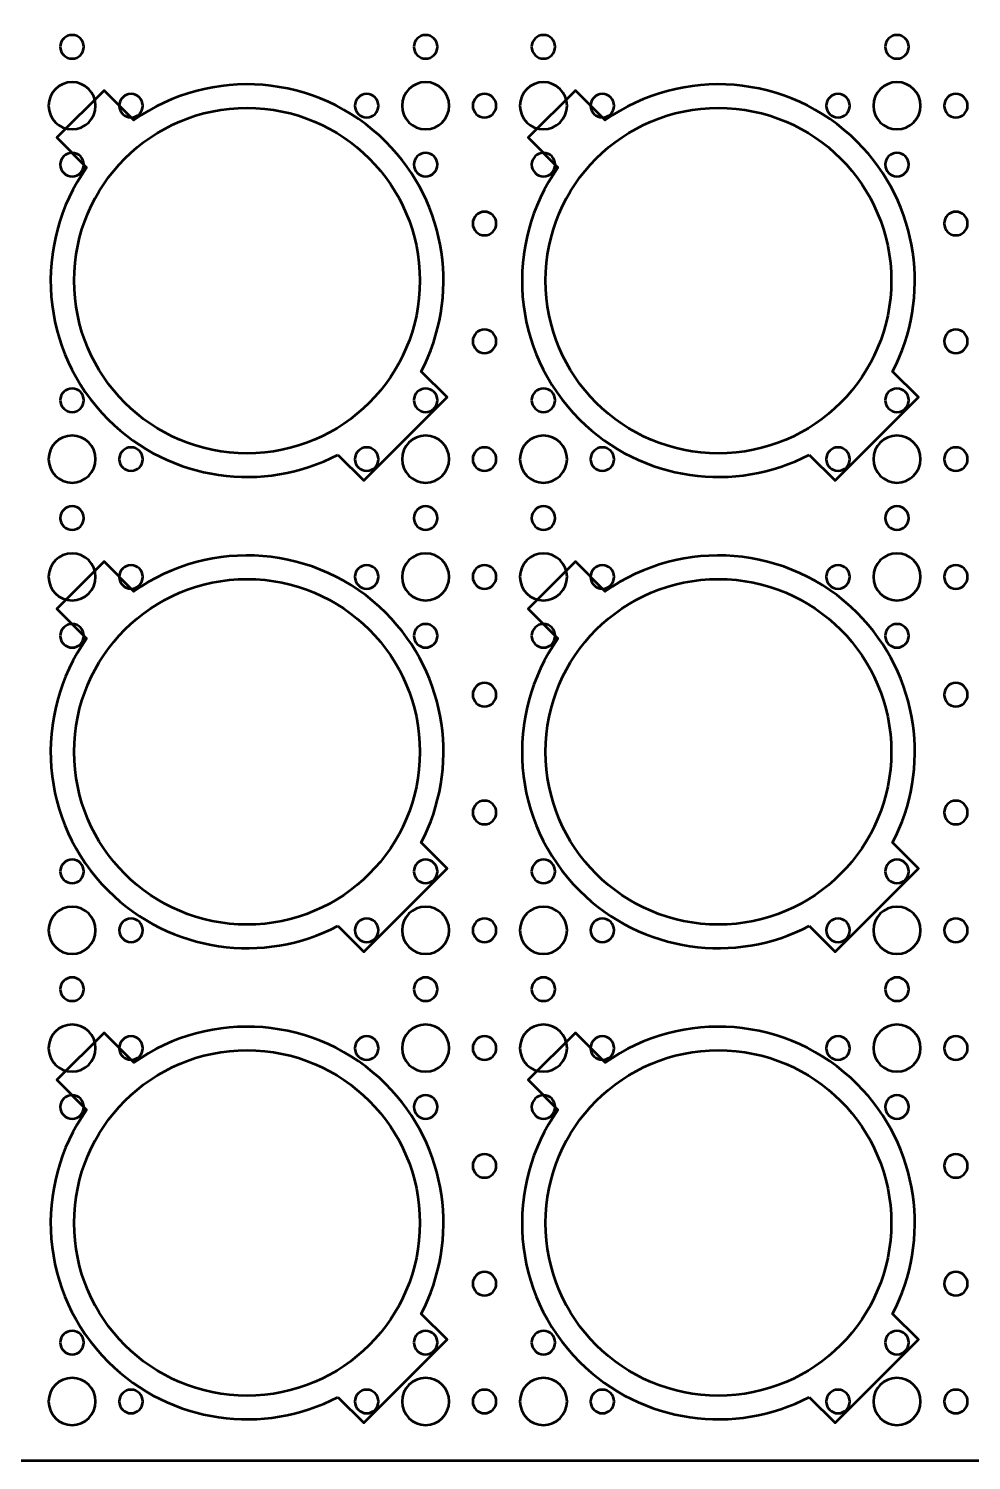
# Model space of a CAD drawing. Header units: centimetres. Extents: x -25 to 25, y -21 to 21.
# Drawn here: x -12.8 to -0.8, y -21 to -2.77 of the extents above; entities that cross this region are included whole.
import ezdxf

# ---------------------------------------------------------------- set-up
doc = ezdxf.new("R2010")
doc.units = ezdxf.units.CM
doc.header["$MEASUREMENT"] = 0
doc.layers.add('Layer 1', color=7, linetype='Continuous')

msp = doc.modelspace()

# ---------------------------------------------------------------- linework, layer by layer
at = {"layer": 'Layer 1', "lineweight": 53}
msp.add_lwpolyline([(-25, -21), (25, -21), (25, 21), (-25, 21), (-25, -21)], close=True, dxfattribs=at)
for centre in [(-10.02284, -5.97715), (-4.02284, -5.97715), (-10.02284, -11.97715), (-4.02284, -11.97715), (-10.02284, -17.97715), (-4.02284, -17.97715)]:
    msp.add_ellipse(centre, major_axis=(0, 2.2), ratio=1, dxfattribs=at)
for points in [[(-12.4, -2.99998), (-12.4, -2.91714), (-12.33284, -2.84998), (-12.25, -2.84998), (-12.25, -2.84998), (-12.16716, -2.84998), (-12.1, -2.91714), (-12.1, -2.99998), (-12.1, -2.99998), (-12.1, -3.08282), (-12.16716, -3.14998), (-12.25, -3.14998), (-12.25, -3.14998), (-12.33284, -3.14998), (-12.4, -3.08282), (-12.4, -2.99998)], [(-7.9, -2.99998), (-7.9, -2.91714), (-7.83284, -2.84998), (-7.75, -2.84998), (-7.75, -2.84998), (-7.66716, -2.84998), (-7.6, -2.91714), (-7.6, -2.99998), (-7.6, -2.99998), (-7.6, -3.08282), (-7.66716, -3.14998), (-7.75, -3.14998), (-7.75, -3.14998), (-7.83284, -3.14998), (-7.9, -3.08282), (-7.9, -2.99998)], [(-6.4, -2.99998), (-6.4, -2.91714), (-6.33284, -2.84998), (-6.25, -2.84998), (-6.25, -2.84998), (-6.16716, -2.84998), (-6.1, -2.91714), (-6.1, -2.99998), (-6.1, -2.99998), (-6.1, -3.08282), (-6.16716, -3.14998), (-6.25, -3.14998), (-6.25, -3.14998), (-6.33284, -3.14998), (-6.4, -3.08282), (-6.4, -2.99998)], [(-1.9, -2.99998), (-1.9, -2.91714), (-1.83284, -2.84998), (-1.75, -2.84998), (-1.75, -2.84998), (-1.66716, -2.84998), (-1.6, -2.91714), (-1.6, -2.99998), (-1.6, -2.99998), (-1.6, -3.08282), (-1.66716, -3.14998), (-1.75, -3.14998), (-1.75, -3.14998), (-1.83284, -3.14998), (-1.9, -3.08282), (-1.9, -2.99998)], [(-12.25, -3.44998), (-12.08431, -3.44998), (-11.95, -3.58429), (-11.95, -3.74998), (-11.95, -3.74998), (-11.95, -3.91567), (-12.08431, -4.04998), (-12.25, -4.04998), (-12.25, -4.04998), (-12.41569, -4.04998), (-12.55, -3.91567), (-12.55, -3.74998), (-12.55, -3.74998), (-12.55, -3.58429), (-12.41569, -3.44998), (-12.25, -3.44998)], [(-7.75, -3.44998), (-7.58431, -3.44998), (-7.45, -3.58429), (-7.45, -3.74998), (-7.45, -3.74998), (-7.45, -3.91567), (-7.58431, -4.04998), (-7.75, -4.04998), (-7.75, -4.04998), (-7.91569, -4.04998), (-8.05, -3.91567), (-8.05, -3.74998), (-8.05, -3.74998), (-8.05, -3.58429), (-7.91569, -3.44998), (-7.75, -3.44998)], [(-6.25, -3.44998), (-6.08431, -3.44998), (-5.95, -3.58429), (-5.95, -3.74998), (-5.95, -3.74998), (-5.95, -3.91567), (-6.08431, -4.04998), (-6.25, -4.04998), (-6.25, -4.04998), (-6.41569, -4.04998), (-6.55, -3.91567), (-6.55, -3.74998), (-6.55, -3.74998), (-6.55, -3.58429), (-6.41569, -3.44998), (-6.25, -3.44998)], [(-1.75, -3.44998), (-1.58431, -3.44998), (-1.45, -3.58429), (-1.45, -3.74998), (-1.45, -3.74998), (-1.45, -3.91567), (-1.58431, -4.04998), (-1.75, -4.04998), (-1.75, -4.04998), (-1.91569, -4.04998), (-2.05, -3.91567), (-2.05, -3.74998), (-2.05, -3.74998), (-2.05, -3.58429), (-1.91569, -3.44998), (-1.75, -3.44998)], [(-11.5, -3.59998), (-11.41716, -3.59998), (-11.35, -3.66714), (-11.35, -3.74998), (-11.35, -3.74998), (-11.35, -3.83282), (-11.41716, -3.89998), (-11.5, -3.89998), (-11.5, -3.89998), (-11.58284, -3.89998), (-11.65, -3.83282), (-11.65, -3.74998), (-11.65, -3.74998), (-11.65, -3.66714), (-11.58284, -3.59998), (-11.5, -3.59998)], [(-8.5, -3.59998), (-8.41716, -3.59998), (-8.35, -3.66714), (-8.35, -3.74998), (-8.35, -3.74998), (-8.35, -3.83282), (-8.41716, -3.89998), (-8.5, -3.89998), (-8.5, -3.89998), (-8.58284, -3.89998), (-8.65, -3.83282), (-8.65, -3.74998), (-8.65, -3.74998), (-8.65, -3.66714), (-8.58284, -3.59998), (-8.5, -3.59998)], [(-7, -3.59998), (-6.91716, -3.59998), (-6.85, -3.66714), (-6.85, -3.74998), (-6.85, -3.74998), (-6.85, -3.83282), (-6.91716, -3.89998), (-7, -3.89998), (-7, -3.89998), (-7.08284, -3.89998), (-7.15, -3.83282), (-7.15, -3.74998), (-7.15, -3.74998), (-7.15, -3.66714), (-7.08284, -3.59998), (-7, -3.59998)], [(-5.5, -3.59998), (-5.41716, -3.59998), (-5.35, -3.66714), (-5.35, -3.74998), (-5.35, -3.74998), (-5.35, -3.83282), (-5.41716, -3.89998), (-5.5, -3.89998), (-5.5, -3.89998), (-5.58284, -3.89998), (-5.65, -3.83282), (-5.65, -3.74998), (-5.65, -3.74998), (-5.65, -3.66714), (-5.58284, -3.59998), (-5.5, -3.59998)], [(-2.5, -3.59998), (-2.41716, -3.59998), (-2.35, -3.66714), (-2.35, -3.74998), (-2.35, -3.74998), (-2.35, -3.83282), (-2.41716, -3.89998), (-2.5, -3.89998), (-2.5, -3.89998), (-2.58284, -3.89998), (-2.65, -3.83282), (-2.65, -3.74998), (-2.65, -3.74998), (-2.65, -3.66714), (-2.58284, -3.59998), (-2.5, -3.59998)], [(-1, -3.59998), (-0.91716, -3.59998), (-0.85, -3.66714), (-0.85, -3.74998), (-0.85, -3.74998), (-0.85, -3.83282), (-0.91716, -3.89998), (-1, -3.89998), (-1, -3.89998), (-1.08284, -3.89998), (-1.15, -3.83282), (-1.15, -3.74998), (-1.15, -3.74998), (-1.15, -3.66714), (-1.08284, -3.59998), (-1, -3.59998)], [(-12.4, -4.49998), (-12.4, -4.41714), (-12.33284, -4.34998), (-12.25, -4.34998), (-12.25, -4.34998), (-12.16716, -4.34998), (-12.1, -4.41714), (-12.1, -4.49998), (-12.1, -4.49998), (-12.1, -4.58282), (-12.16716, -4.64998), (-12.25, -4.64998), (-12.25, -4.64998), (-12.33284, -4.64998), (-12.4, -4.58282), (-12.4, -4.49998)], [(-7.9, -4.49998), (-7.9, -4.41714), (-7.83284, -4.34998), (-7.75, -4.34998), (-7.75, -4.34998), (-7.66716, -4.34998), (-7.6, -4.41714), (-7.6, -4.49998), (-7.6, -4.49998), (-7.6, -4.58282), (-7.66716, -4.64998), (-7.75, -4.64998), (-7.75, -4.64998), (-7.83284, -4.64998), (-7.9, -4.58282), (-7.9, -4.49998)], [(-6.4, -4.49998), (-6.4, -4.41714), (-6.33284, -4.34998), (-6.25, -4.34998), (-6.25, -4.34998), (-6.16716, -4.34998), (-6.1, -4.41714), (-6.1, -4.49998), (-6.1, -4.49998), (-6.1, -4.58282), (-6.16716, -4.64998), (-6.25, -4.64998), (-6.25, -4.64998), (-6.33284, -4.64998), (-6.4, -4.58282), (-6.4, -4.49998)], [(-1.9, -4.49998), (-1.9, -4.41714), (-1.83284, -4.34998), (-1.75, -4.34998), (-1.75, -4.34998), (-1.66716, -4.34998), (-1.6, -4.41714), (-1.6, -4.49998), (-1.6, -4.49998), (-1.6, -4.58282), (-1.66716, -4.64998), (-1.75, -4.64998), (-1.75, -4.64998), (-1.83284, -4.64998), (-1.9, -4.58282), (-1.9, -4.49998)], [(-7, -5.09998), (-6.91716, -5.09998), (-6.85, -5.16714), (-6.85, -5.24998), (-6.85, -5.24998), (-6.85, -5.33282), (-6.91716, -5.39998), (-7, -5.39998), (-7, -5.39998), (-7.08284, -5.39998), (-7.15, -5.33282), (-7.15, -5.24998), (-7.15, -5.24998), (-7.15, -5.16714), (-7.08284, -5.09998), (-7, -5.09998)], [(-1, -5.09998), (-0.91716, -5.09998), (-0.85, -5.16714), (-0.85, -5.24998), (-0.85, -5.24998), (-0.85, -5.33282), (-0.91716, -5.39998), (-1, -5.39998), (-1, -5.39998), (-1.08284, -5.39998), (-1.15, -5.33282), (-1.15, -5.24998), (-1.15, -5.24998), (-1.15, -5.16714), (-1.08284, -5.09998), (-1, -5.09998)], [(-7, -6.59998), (-6.91716, -6.59998), (-6.85, -6.66714), (-6.85, -6.74998), (-6.85, -6.74998), (-6.85, -6.83282), (-6.91716, -6.89998), (-7, -6.89998), (-7, -6.89998), (-7.08284, -6.89998), (-7.15, -6.83282), (-7.15, -6.74998), (-7.15, -6.74998), (-7.15, -6.66714), (-7.08284, -6.59998), (-7, -6.59998)], [(-1, -6.59998), (-0.91716, -6.59998), (-0.85, -6.66714), (-0.85, -6.74998), (-0.85, -6.74998), (-0.85, -6.83282), (-0.91716, -6.89998), (-1, -6.89998), (-1, -6.89998), (-1.08284, -6.89998), (-1.15, -6.83282), (-1.15, -6.74998), (-1.15, -6.74998), (-1.15, -6.66714), (-1.08284, -6.59998), (-1, -6.59998)], [(-12.4, -7.49998), (-12.4, -7.41714), (-12.33284, -7.34998), (-12.25, -7.34998), (-12.25, -7.34998), (-12.16716, -7.34998), (-12.1, -7.41714), (-12.1, -7.49998), (-12.1, -7.49998), (-12.1, -7.58282), (-12.16716, -7.64998), (-12.25, -7.64998), (-12.25, -7.64998), (-12.33284, -7.64998), (-12.4, -7.58282), (-12.4, -7.49998)], [(-7.9, -7.49998), (-7.9, -7.41714), (-7.83284, -7.34998), (-7.75, -7.34998), (-7.75, -7.34998), (-7.66716, -7.34998), (-7.6, -7.41714), (-7.6, -7.49998), (-7.6, -7.49998), (-7.6, -7.58282), (-7.66716, -7.64998), (-7.75, -7.64998), (-7.75, -7.64998), (-7.83284, -7.64998), (-7.9, -7.58282), (-7.9, -7.49998)], [(-6.4, -7.49998), (-6.4, -7.41714), (-6.33284, -7.34998), (-6.25, -7.34998), (-6.25, -7.34998), (-6.16716, -7.34998), (-6.1, -7.41714), (-6.1, -7.49998), (-6.1, -7.49998), (-6.1, -7.58282), (-6.16716, -7.64998), (-6.25, -7.64998), (-6.25, -7.64998), (-6.33284, -7.64998), (-6.4, -7.58282), (-6.4, -7.49998)], [(-1.9, -7.49998), (-1.9, -7.41714), (-1.83284, -7.34998), (-1.75, -7.34998), (-1.75, -7.34998), (-1.66716, -7.34998), (-1.6, -7.41714), (-1.6, -7.49998), (-1.6, -7.49998), (-1.6, -7.58282), (-1.66716, -7.64998), (-1.75, -7.64998), (-1.75, -7.64998), (-1.83284, -7.64998), (-1.9, -7.58282), (-1.9, -7.49998)], [(-12.25, -7.94998), (-12.08431, -7.94998), (-11.95, -8.08429), (-11.95, -8.24998), (-11.95, -8.24998), (-11.95, -8.41567), (-12.08431, -8.54998), (-12.25, -8.54998), (-12.25, -8.54998), (-12.41569, -8.54998), (-12.55, -8.41567), (-12.55, -8.24998), (-12.55, -8.24998), (-12.55, -8.08429), (-12.41569, -7.94998), (-12.25, -7.94998)], [(-7.75, -7.94998), (-7.58431, -7.94998), (-7.45, -8.08429), (-7.45, -8.24998), (-7.45, -8.24998), (-7.45, -8.41567), (-7.58431, -8.54998), (-7.75, -8.54998), (-7.75, -8.54998), (-7.91569, -8.54998), (-8.05, -8.41567), (-8.05, -8.24998), (-8.05, -8.24998), (-8.05, -8.08429), (-7.91569, -7.94998), (-7.75, -7.94998)], [(-6.25, -7.94998), (-6.08431, -7.94998), (-5.95, -8.08429), (-5.95, -8.24998), (-5.95, -8.24998), (-5.95, -8.41567), (-6.08431, -8.54998), (-6.25, -8.54998), (-6.25, -8.54998), (-6.41569, -8.54998), (-6.55, -8.41567), (-6.55, -8.24998), (-6.55, -8.24998), (-6.55, -8.08429), (-6.41569, -7.94998), (-6.25, -7.94998)], [(-1.75, -7.94998), (-1.58431, -7.94998), (-1.45, -8.08429), (-1.45, -8.24998), (-1.45, -8.24998), (-1.45, -8.41567), (-1.58431, -8.54998), (-1.75, -8.54998), (-1.75, -8.54998), (-1.91569, -8.54998), (-2.05, -8.41567), (-2.05, -8.24998), (-2.05, -8.24998), (-2.05, -8.08429), (-1.91569, -7.94998), (-1.75, -7.94998)], [(-11.5, -8.09998), (-11.41716, -8.09998), (-11.35, -8.16714), (-11.35, -8.24998), (-11.35, -8.24998), (-11.35, -8.33282), (-11.41716, -8.39998), (-11.5, -8.39998), (-11.5, -8.39998), (-11.58284, -8.39998), (-11.65, -8.33282), (-11.65, -8.24998), (-11.65, -8.24998), (-11.65, -8.16714), (-11.58284, -8.09998), (-11.5, -8.09998)], [(-8.5, -8.09998), (-8.41716, -8.09998), (-8.35, -8.16714), (-8.35, -8.24998), (-8.35, -8.24998), (-8.35, -8.33282), (-8.41716, -8.39998), (-8.5, -8.39998), (-8.5, -8.39998), (-8.58284, -8.39998), (-8.65, -8.33282), (-8.65, -8.24998), (-8.65, -8.24998), (-8.65, -8.16714), (-8.58284, -8.09998), (-8.5, -8.09998)], [(-7, -8.09998), (-6.91716, -8.09998), (-6.85, -8.16714), (-6.85, -8.24998), (-6.85, -8.24998), (-6.85, -8.33282), (-6.91716, -8.39998), (-7, -8.39998), (-7, -8.39998), (-7.08284, -8.39998), (-7.15, -8.33282), (-7.15, -8.24998), (-7.15, -8.24998), (-7.15, -8.16714), (-7.08284, -8.09998), (-7, -8.09998)], [(-5.5, -8.09998), (-5.41716, -8.09998), (-5.35, -8.16714), (-5.35, -8.24998), (-5.35, -8.24998), (-5.35, -8.33282), (-5.41716, -8.39998), (-5.5, -8.39998), (-5.5, -8.39998), (-5.58284, -8.39998), (-5.65, -8.33282), (-5.65, -8.24998), (-5.65, -8.24998), (-5.65, -8.16714), (-5.58284, -8.09998), (-5.5, -8.09998)], [(-2.5, -8.09998), (-2.41716, -8.09998), (-2.35, -8.16714), (-2.35, -8.24998), (-2.35, -8.24998), (-2.35, -8.33282), (-2.41716, -8.39998), (-2.5, -8.39998), (-2.5, -8.39998), (-2.58284, -8.39998), (-2.65, -8.33282), (-2.65, -8.24998), (-2.65, -8.24998), (-2.65, -8.16714), (-2.58284, -8.09998), (-2.5, -8.09998)], [(-1, -8.09998), (-0.91716, -8.09998), (-0.85, -8.16714), (-0.85, -8.24998), (-0.85, -8.24998), (-0.85, -8.33282), (-0.91716, -8.39998), (-1, -8.39998), (-1, -8.39998), (-1.08284, -8.39998), (-1.15, -8.33282), (-1.15, -8.24998), (-1.15, -8.24998), (-1.15, -8.16714), (-1.08284, -8.09998), (-1, -8.09998)], [(-12.4, -8.99998), (-12.4, -8.91714), (-12.33284, -8.84998), (-12.25, -8.84998), (-12.25, -8.84998), (-12.16716, -8.84998), (-12.1, -8.91714), (-12.1, -8.99998), (-12.1, -8.99998), (-12.1, -9.08282), (-12.16716, -9.14998), (-12.25, -9.14998), (-12.25, -9.14998), (-12.33284, -9.14998), (-12.4, -9.08282), (-12.4, -8.99998)], [(-7.9, -8.99998), (-7.9, -8.91714), (-7.83284, -8.84998), (-7.75, -8.84998), (-7.75, -8.84998), (-7.66716, -8.84998), (-7.6, -8.91714), (-7.6, -8.99998), (-7.6, -8.99998), (-7.6, -9.08282), (-7.66716, -9.14998), (-7.75, -9.14998), (-7.75, -9.14998), (-7.83284, -9.14998), (-7.9, -9.08282), (-7.9, -8.99998)], [(-6.4, -8.99998), (-6.4, -8.91714), (-6.33284, -8.84998), (-6.25, -8.84998), (-6.25, -8.84998), (-6.16716, -8.84998), (-6.1, -8.91714), (-6.1, -8.99998), (-6.1, -8.99998), (-6.1, -9.08282), (-6.16716, -9.14998), (-6.25, -9.14998), (-6.25, -9.14998), (-6.33284, -9.14998), (-6.4, -9.08282), (-6.4, -8.99998)], [(-1.9, -8.99998), (-1.9, -8.91714), (-1.83284, -8.84998), (-1.75, -8.84998), (-1.75, -8.84998), (-1.66716, -8.84998), (-1.6, -8.91714), (-1.6, -8.99998), (-1.6, -8.99998), (-1.6, -9.08282), (-1.66716, -9.14998), (-1.75, -9.14998), (-1.75, -9.14998), (-1.83284, -9.14998), (-1.9, -9.08282), (-1.9, -8.99998)], [(-12.25, -9.44998), (-12.08431, -9.44998), (-11.95, -9.58429), (-11.95, -9.74998), (-11.95, -9.74998), (-11.95, -9.91567), (-12.08431, -10.04998), (-12.25, -10.04998), (-12.25, -10.04998), (-12.41569, -10.04998), (-12.55, -9.91567), (-12.55, -9.74998), (-12.55, -9.74998), (-12.55, -9.58429), (-12.41569, -9.44998), (-12.25, -9.44998)], [(-7.75, -9.44998), (-7.58431, -9.44998), (-7.45, -9.58429), (-7.45, -9.74998), (-7.45, -9.74998), (-7.45, -9.91567), (-7.58431, -10.04998), (-7.75, -10.04998), (-7.75, -10.04998), (-7.91569, -10.04998), (-8.05, -9.91567), (-8.05, -9.74998), (-8.05, -9.74998), (-8.05, -9.58429), (-7.91569, -9.44998), (-7.75, -9.44998)], [(-6.25, -9.44998), (-6.08431, -9.44998), (-5.95, -9.58429), (-5.95, -9.74998), (-5.95, -9.74998), (-5.95, -9.91567), (-6.08431, -10.04998), (-6.25, -10.04998), (-6.25, -10.04998), (-6.41569, -10.04998), (-6.55, -9.91567), (-6.55, -9.74998), (-6.55, -9.74998), (-6.55, -9.58429), (-6.41569, -9.44998), (-6.25, -9.44998)], [(-1.75, -9.44998), (-1.58431, -9.44998), (-1.45, -9.58429), (-1.45, -9.74998), (-1.45, -9.74998), (-1.45, -9.91567), (-1.58431, -10.04998), (-1.75, -10.04998), (-1.75, -10.04998), (-1.91569, -10.04998), (-2.05, -9.91567), (-2.05, -9.74998), (-2.05, -9.74998), (-2.05, -9.58429), (-1.91569, -9.44998), (-1.75, -9.44998)], [(-11.5, -9.59998), (-11.41716, -9.59998), (-11.35, -9.66714), (-11.35, -9.74998), (-11.35, -9.74998), (-11.35, -9.83282), (-11.41716, -9.89998), (-11.5, -9.89998), (-11.5, -9.89998), (-11.58284, -9.89998), (-11.65, -9.83282), (-11.65, -9.74998), (-11.65, -9.74998), (-11.65, -9.66714), (-11.58284, -9.59998), (-11.5, -9.59998)], [(-8.5, -9.59998), (-8.41716, -9.59998), (-8.35, -9.66714), (-8.35, -9.74998), (-8.35, -9.74998), (-8.35, -9.83282), (-8.41716, -9.89998), (-8.5, -9.89998), (-8.5, -9.89998), (-8.58284, -9.89998), (-8.65, -9.83282), (-8.65, -9.74998), (-8.65, -9.74998), (-8.65, -9.66714), (-8.58284, -9.59998), (-8.5, -9.59998)], [(-7, -9.59998), (-6.91716, -9.59998), (-6.85, -9.66714), (-6.85, -9.74998), (-6.85, -9.74998), (-6.85, -9.83282), (-6.91716, -9.89998), (-7, -9.89998), (-7, -9.89998), (-7.08284, -9.89998), (-7.15, -9.83282), (-7.15, -9.74998), (-7.15, -9.74998), (-7.15, -9.66714), (-7.08284, -9.59998), (-7, -9.59998)], [(-5.5, -9.59998), (-5.41716, -9.59998), (-5.35, -9.66714), (-5.35, -9.74998), (-5.35, -9.74998), (-5.35, -9.83282), (-5.41716, -9.89998), (-5.5, -9.89998), (-5.5, -9.89998), (-5.58284, -9.89998), (-5.65, -9.83282), (-5.65, -9.74998), (-5.65, -9.74998), (-5.65, -9.66714), (-5.58284, -9.59998), (-5.5, -9.59998)], [(-2.5, -9.59998), (-2.41716, -9.59998), (-2.35, -9.66714), (-2.35, -9.74998), (-2.35, -9.74998), (-2.35, -9.83282), (-2.41716, -9.89998), (-2.5, -9.89998), (-2.5, -9.89998), (-2.58284, -9.89998), (-2.65, -9.83282), (-2.65, -9.74998), (-2.65, -9.74998), (-2.65, -9.66714), (-2.58284, -9.59998), (-2.5, -9.59998)], [(-1, -9.59998), (-0.91716, -9.59998), (-0.85, -9.66714), (-0.85, -9.74998), (-0.85, -9.74998), (-0.85, -9.83282), (-0.91716, -9.89998), (-1, -9.89998), (-1, -9.89998), (-1.08284, -9.89998), (-1.15, -9.83282), (-1.15, -9.74998), (-1.15, -9.74998), (-1.15, -9.66714), (-1.08284, -9.59998), (-1, -9.59998)], [(-12.4, -10.49998), (-12.4, -10.41714), (-12.33284, -10.34998), (-12.25, -10.34998), (-12.25, -10.34998), (-12.16716, -10.34998), (-12.1, -10.41714), (-12.1, -10.49998), (-12.1, -10.49998), (-12.1, -10.58282), (-12.16716, -10.64998), (-12.25, -10.64998), (-12.25, -10.64998), (-12.33284, -10.64998), (-12.4, -10.58282), (-12.4, -10.49998)], [(-7.9, -10.49998), (-7.9, -10.41714), (-7.83284, -10.34998), (-7.75, -10.34998), (-7.75, -10.34998), (-7.66716, -10.34998), (-7.6, -10.41714), (-7.6, -10.49998), (-7.6, -10.49998), (-7.6, -10.58282), (-7.66716, -10.64998), (-7.75, -10.64998), (-7.75, -10.64998), (-7.83284, -10.64998), (-7.9, -10.58282), (-7.9, -10.49998)], [(-6.4, -10.49998), (-6.4, -10.41714), (-6.33284, -10.34998), (-6.25, -10.34998), (-6.25, -10.34998), (-6.16716, -10.34998), (-6.1, -10.41714), (-6.1, -10.49998), (-6.1, -10.49998), (-6.1, -10.58282), (-6.16716, -10.64998), (-6.25, -10.64998), (-6.25, -10.64998), (-6.33284, -10.64998), (-6.4, -10.58282), (-6.4, -10.49998)], [(-1.9, -10.49998), (-1.9, -10.41714), (-1.83284, -10.34998), (-1.75, -10.34998), (-1.75, -10.34998), (-1.66716, -10.34998), (-1.6, -10.41714), (-1.6, -10.49998), (-1.6, -10.49998), (-1.6, -10.58282), (-1.66716, -10.64998), (-1.75, -10.64998), (-1.75, -10.64998), (-1.83284, -10.64998), (-1.9, -10.58282), (-1.9, -10.49998)], [(-7, -11.09998), (-6.91716, -11.09998), (-6.85, -11.16714), (-6.85, -11.24998), (-6.85, -11.24998), (-6.85, -11.33282), (-6.91716, -11.39998), (-7, -11.39998), (-7, -11.39998), (-7.08284, -11.39998), (-7.15, -11.33282), (-7.15, -11.24998), (-7.15, -11.24998), (-7.15, -11.16714), (-7.08284, -11.09998), (-7, -11.09998)], [(-1, -11.09998), (-0.91716, -11.09998), (-0.85, -11.16714), (-0.85, -11.24998), (-0.85, -11.24998), (-0.85, -11.33282), (-0.91716, -11.39998), (-1, -11.39998), (-1, -11.39998), (-1.08284, -11.39998), (-1.15, -11.33282), (-1.15, -11.24998), (-1.15, -11.24998), (-1.15, -11.16714), (-1.08284, -11.09998), (-1, -11.09998)], [(-7, -12.59998), (-6.91716, -12.59998), (-6.85, -12.66714), (-6.85, -12.74998), (-6.85, -12.74998), (-6.85, -12.83282), (-6.91716, -12.89998), (-7, -12.89998), (-7, -12.89998), (-7.08284, -12.89998), (-7.15, -12.83282), (-7.15, -12.74998), (-7.15, -12.74998), (-7.15, -12.66714), (-7.08284, -12.59998), (-7, -12.59998)], [(-1, -12.59998), (-0.91716, -12.59998), (-0.85, -12.66714), (-0.85, -12.74998), (-0.85, -12.74998), (-0.85, -12.83282), (-0.91716, -12.89998), (-1, -12.89998), (-1, -12.89998), (-1.08284, -12.89998), (-1.15, -12.83282), (-1.15, -12.74998), (-1.15, -12.74998), (-1.15, -12.66714), (-1.08284, -12.59998), (-1, -12.59998)], [(-12.4, -13.49998), (-12.4, -13.41714), (-12.33284, -13.34998), (-12.25, -13.34998), (-12.25, -13.34998), (-12.16716, -13.34998), (-12.1, -13.41714), (-12.1, -13.49998), (-12.1, -13.49998), (-12.1, -13.58282), (-12.16716, -13.64998), (-12.25, -13.64998), (-12.25, -13.64998), (-12.33284, -13.64998), (-12.4, -13.58282), (-12.4, -13.49998)], [(-7.9, -13.49998), (-7.9, -13.41714), (-7.83284, -13.34998), (-7.75, -13.34998), (-7.75, -13.34998), (-7.66716, -13.34998), (-7.6, -13.41714), (-7.6, -13.49998), (-7.6, -13.49998), (-7.6, -13.58282), (-7.66716, -13.64998), (-7.75, -13.64998), (-7.75, -13.64998), (-7.83284, -13.64998), (-7.9, -13.58282), (-7.9, -13.49998)], [(-6.4, -13.49998), (-6.4, -13.41714), (-6.33284, -13.34998), (-6.25, -13.34998), (-6.25, -13.34998), (-6.16716, -13.34998), (-6.1, -13.41714), (-6.1, -13.49998), (-6.1, -13.49998), (-6.1, -13.58282), (-6.16716, -13.64998), (-6.25, -13.64998), (-6.25, -13.64998), (-6.33284, -13.64998), (-6.4, -13.58282), (-6.4, -13.49998)], [(-1.9, -13.49998), (-1.9, -13.41714), (-1.83284, -13.34998), (-1.75, -13.34998), (-1.75, -13.34998), (-1.66716, -13.34998), (-1.6, -13.41714), (-1.6, -13.49998), (-1.6, -13.49998), (-1.6, -13.58282), (-1.66716, -13.64998), (-1.75, -13.64998), (-1.75, -13.64998), (-1.83284, -13.64998), (-1.9, -13.58282), (-1.9, -13.49998)], [(-12.25, -13.94998), (-12.08431, -13.94998), (-11.95, -14.08429), (-11.95, -14.24998), (-11.95, -14.24998), (-11.95, -14.41567), (-12.08431, -14.54998), (-12.25, -14.54998), (-12.25, -14.54998), (-12.41569, -14.54998), (-12.55, -14.41567), (-12.55, -14.24998), (-12.55, -14.24998), (-12.55, -14.08429), (-12.41569, -13.94998), (-12.25, -13.94998)], [(-7.75, -13.94998), (-7.58431, -13.94998), (-7.45, -14.08429), (-7.45, -14.24998), (-7.45, -14.24998), (-7.45, -14.41567), (-7.58431, -14.54998), (-7.75, -14.54998), (-7.75, -14.54998), (-7.91569, -14.54998), (-8.05, -14.41567), (-8.05, -14.24998), (-8.05, -14.24998), (-8.05, -14.08429), (-7.91569, -13.94998), (-7.75, -13.94998)], [(-6.25, -13.94998), (-6.08431, -13.94998), (-5.95, -14.08429), (-5.95, -14.24998), (-5.95, -14.24998), (-5.95, -14.41567), (-6.08431, -14.54998), (-6.25, -14.54998), (-6.25, -14.54998), (-6.41569, -14.54998), (-6.55, -14.41567), (-6.55, -14.24998), (-6.55, -14.24998), (-6.55, -14.08429), (-6.41569, -13.94998), (-6.25, -13.94998)], [(-1.75, -13.94998), (-1.58431, -13.94998), (-1.45, -14.08429), (-1.45, -14.24998), (-1.45, -14.24998), (-1.45, -14.41567), (-1.58431, -14.54998), (-1.75, -14.54998), (-1.75, -14.54998), (-1.91569, -14.54998), (-2.05, -14.41567), (-2.05, -14.24998), (-2.05, -14.24998), (-2.05, -14.08429), (-1.91569, -13.94998), (-1.75, -13.94998)], [(-11.5, -14.09998), (-11.41716, -14.09998), (-11.35, -14.16714), (-11.35, -14.24998), (-11.35, -14.24998), (-11.35, -14.33282), (-11.41716, -14.39998), (-11.5, -14.39998), (-11.5, -14.39998), (-11.58284, -14.39998), (-11.65, -14.33282), (-11.65, -14.24998), (-11.65, -14.24998), (-11.65, -14.16714), (-11.58284, -14.09998), (-11.5, -14.09998)], [(-8.5, -14.09998), (-8.41716, -14.09998), (-8.35, -14.16714), (-8.35, -14.24998), (-8.35, -14.24998), (-8.35, -14.33282), (-8.41716, -14.39998), (-8.5, -14.39998), (-8.5, -14.39998), (-8.58284, -14.39998), (-8.65, -14.33282), (-8.65, -14.24998), (-8.65, -14.24998), (-8.65, -14.16714), (-8.58284, -14.09998), (-8.5, -14.09998)], [(-7, -14.09998), (-6.91716, -14.09998), (-6.85, -14.16714), (-6.85, -14.24998), (-6.85, -14.24998), (-6.85, -14.33282), (-6.91716, -14.39998), (-7, -14.39998), (-7, -14.39998), (-7.08284, -14.39998), (-7.15, -14.33282), (-7.15, -14.24998), (-7.15, -14.24998), (-7.15, -14.16714), (-7.08284, -14.09998), (-7, -14.09998)], [(-5.5, -14.09998), (-5.41716, -14.09998), (-5.35, -14.16714), (-5.35, -14.24998), (-5.35, -14.24998), (-5.35, -14.33282), (-5.41716, -14.39998), (-5.5, -14.39998), (-5.5, -14.39998), (-5.58284, -14.39998), (-5.65, -14.33282), (-5.65, -14.24998), (-5.65, -14.24998), (-5.65, -14.16714), (-5.58284, -14.09998), (-5.5, -14.09998)], [(-2.5, -14.09998), (-2.41716, -14.09998), (-2.35, -14.16714), (-2.35, -14.24998), (-2.35, -14.24998), (-2.35, -14.33282), (-2.41716, -14.39998), (-2.5, -14.39998), (-2.5, -14.39998), (-2.58284, -14.39998), (-2.65, -14.33282), (-2.65, -14.24998), (-2.65, -14.24998), (-2.65, -14.16714), (-2.58284, -14.09998), (-2.5, -14.09998)], [(-1, -14.09998), (-0.91716, -14.09998), (-0.85, -14.16714), (-0.85, -14.24998), (-0.85, -14.24998), (-0.85, -14.33282), (-0.91716, -14.39998), (-1, -14.39998), (-1, -14.39998), (-1.08284, -14.39998), (-1.15, -14.33282), (-1.15, -14.24998), (-1.15, -14.24998), (-1.15, -14.16714), (-1.08284, -14.09998), (-1, -14.09998)], [(-12.4, -14.99998), (-12.4, -14.91714), (-12.33284, -14.84998), (-12.25, -14.84998), (-12.25, -14.84998), (-12.16716, -14.84998), (-12.1, -14.91714), (-12.1, -14.99998), (-12.1, -14.99998), (-12.1, -15.08282), (-12.16716, -15.14998), (-12.25, -15.14998), (-12.25, -15.14998), (-12.33284, -15.14998), (-12.4, -15.08282), (-12.4, -14.99998)], [(-7.9, -14.99998), (-7.9, -14.91714), (-7.83284, -14.84998), (-7.75, -14.84998), (-7.75, -14.84998), (-7.66716, -14.84998), (-7.6, -14.91714), (-7.6, -14.99998), (-7.6, -14.99998), (-7.6, -15.08282), (-7.66716, -15.14998), (-7.75, -15.14998), (-7.75, -15.14998), (-7.83284, -15.14998), (-7.9, -15.08282), (-7.9, -14.99998)], [(-6.4, -14.99998), (-6.4, -14.91714), (-6.33284, -14.84998), (-6.25, -14.84998), (-6.25, -14.84998), (-6.16716, -14.84998), (-6.1, -14.91714), (-6.1, -14.99998), (-6.1, -14.99998), (-6.1, -15.08282), (-6.16716, -15.14998), (-6.25, -15.14998), (-6.25, -15.14998), (-6.33284, -15.14998), (-6.4, -15.08282), (-6.4, -14.99998)], [(-1.9, -14.99998), (-1.9, -14.91714), (-1.83284, -14.84998), (-1.75, -14.84998), (-1.75, -14.84998), (-1.66716, -14.84998), (-1.6, -14.91714), (-1.6, -14.99998), (-1.6, -14.99998), (-1.6, -15.08282), (-1.66716, -15.14998), (-1.75, -15.14998), (-1.75, -15.14998), (-1.83284, -15.14998), (-1.9, -15.08282), (-1.9, -14.99998)], [(-12.25, -15.44998), (-12.08431, -15.44998), (-11.95, -15.58429), (-11.95, -15.74998), (-11.95, -15.74998), (-11.95, -15.91567), (-12.08431, -16.04998), (-12.25, -16.04998), (-12.25, -16.04998), (-12.41569, -16.04998), (-12.55, -15.91567), (-12.55, -15.74998), (-12.55, -15.74998), (-12.55, -15.58429), (-12.41569, -15.44998), (-12.25, -15.44998)], [(-7.75, -15.44998), (-7.58431, -15.44998), (-7.45, -15.58429), (-7.45, -15.74998), (-7.45, -15.74998), (-7.45, -15.91567), (-7.58431, -16.04998), (-7.75, -16.04998), (-7.75, -16.04998), (-7.91569, -16.04998), (-8.05, -15.91567), (-8.05, -15.74998), (-8.05, -15.74998), (-8.05, -15.58429), (-7.91569, -15.44998), (-7.75, -15.44998)], [(-6.25, -15.44998), (-6.08431, -15.44998), (-5.95, -15.58429), (-5.95, -15.74998), (-5.95, -15.74998), (-5.95, -15.91567), (-6.08431, -16.04998), (-6.25, -16.04998), (-6.25, -16.04998), (-6.41569, -16.04998), (-6.55, -15.91567), (-6.55, -15.74998), (-6.55, -15.74998), (-6.55, -15.58429), (-6.41569, -15.44998), (-6.25, -15.44998)], [(-1.75, -15.44998), (-1.58431, -15.44998), (-1.45, -15.58429), (-1.45, -15.74998), (-1.45, -15.74998), (-1.45, -15.91567), (-1.58431, -16.04998), (-1.75, -16.04998), (-1.75, -16.04998), (-1.91569, -16.04998), (-2.05, -15.91567), (-2.05, -15.74998), (-2.05, -15.74998), (-2.05, -15.58429), (-1.91569, -15.44998), (-1.75, -15.44998)], [(-11.5, -15.59998), (-11.41716, -15.59998), (-11.35, -15.66714), (-11.35, -15.74998), (-11.35, -15.74998), (-11.35, -15.83282), (-11.41716, -15.89998), (-11.5, -15.89998), (-11.5, -15.89998), (-11.58284, -15.89998), (-11.65, -15.83282), (-11.65, -15.74998), (-11.65, -15.74998), (-11.65, -15.66714), (-11.58284, -15.59998), (-11.5, -15.59998)], [(-8.5, -15.59998), (-8.41716, -15.59998), (-8.35, -15.66714), (-8.35, -15.74998), (-8.35, -15.74998), (-8.35, -15.83282), (-8.41716, -15.89998), (-8.5, -15.89998), (-8.5, -15.89998), (-8.58284, -15.89998), (-8.65, -15.83282), (-8.65, -15.74998), (-8.65, -15.74998), (-8.65, -15.66714), (-8.58284, -15.59998), (-8.5, -15.59998)], [(-7, -15.59998), (-6.91716, -15.59998), (-6.85, -15.66714), (-6.85, -15.74998), (-6.85, -15.74998), (-6.85, -15.83282), (-6.91716, -15.89998), (-7, -15.89998), (-7, -15.89998), (-7.08284, -15.89998), (-7.15, -15.83282), (-7.15, -15.74998), (-7.15, -15.74998), (-7.15, -15.66714), (-7.08284, -15.59998), (-7, -15.59998)], [(-5.5, -15.59998), (-5.41716, -15.59998), (-5.35, -15.66714), (-5.35, -15.74998), (-5.35, -15.74998), (-5.35, -15.83282), (-5.41716, -15.89998), (-5.5, -15.89998), (-5.5, -15.89998), (-5.58284, -15.89998), (-5.65, -15.83282), (-5.65, -15.74998), (-5.65, -15.74998), (-5.65, -15.66714), (-5.58284, -15.59998), (-5.5, -15.59998)], [(-2.5, -15.59998), (-2.41716, -15.59998), (-2.35, -15.66714), (-2.35, -15.74998), (-2.35, -15.74998), (-2.35, -15.83282), (-2.41716, -15.89998), (-2.5, -15.89998), (-2.5, -15.89998), (-2.58284, -15.89998), (-2.65, -15.83282), (-2.65, -15.74998), (-2.65, -15.74998), (-2.65, -15.66714), (-2.58284, -15.59998), (-2.5, -15.59998)], [(-1, -15.59998), (-0.91716, -15.59998), (-0.85, -15.66714), (-0.85, -15.74998), (-0.85, -15.74998), (-0.85, -15.83282), (-0.91716, -15.89998), (-1, -15.89998), (-1, -15.89998), (-1.08284, -15.89998), (-1.15, -15.83282), (-1.15, -15.74998), (-1.15, -15.74998), (-1.15, -15.66714), (-1.08284, -15.59998), (-1, -15.59998)], [(-12.4, -16.49998), (-12.4, -16.41714), (-12.33284, -16.34998), (-12.25, -16.34998), (-12.25, -16.34998), (-12.16716, -16.34998), (-12.1, -16.41714), (-12.1, -16.49998), (-12.1, -16.49998), (-12.1, -16.58282), (-12.16716, -16.64998), (-12.25, -16.64998), (-12.25, -16.64998), (-12.33284, -16.64998), (-12.4, -16.58282), (-12.4, -16.49998)], [(-7.9, -16.49998), (-7.9, -16.41714), (-7.83284, -16.34998), (-7.75, -16.34998), (-7.75, -16.34998), (-7.66716, -16.34998), (-7.6, -16.41714), (-7.6, -16.49998), (-7.6, -16.49998), (-7.6, -16.58282), (-7.66716, -16.64998), (-7.75, -16.64998), (-7.75, -16.64998), (-7.83284, -16.64998), (-7.9, -16.58282), (-7.9, -16.49998)], [(-6.4, -16.49998), (-6.4, -16.41714), (-6.33284, -16.34998), (-6.25, -16.34998), (-6.25, -16.34998), (-6.16716, -16.34998), (-6.1, -16.41714), (-6.1, -16.49998), (-6.1, -16.49998), (-6.1, -16.58282), (-6.16716, -16.64998), (-6.25, -16.64998), (-6.25, -16.64998), (-6.33284, -16.64998), (-6.4, -16.58282), (-6.4, -16.49998)], [(-1.9, -16.49998), (-1.9, -16.41714), (-1.83284, -16.34998), (-1.75, -16.34998), (-1.75, -16.34998), (-1.66716, -16.34998), (-1.6, -16.41714), (-1.6, -16.49998), (-1.6, -16.49998), (-1.6, -16.58282), (-1.66716, -16.64998), (-1.75, -16.64998), (-1.75, -16.64998), (-1.83284, -16.64998), (-1.9, -16.58282), (-1.9, -16.49998)], [(-7, -17.09998), (-6.91716, -17.09998), (-6.85, -17.16714), (-6.85, -17.24998), (-6.85, -17.24998), (-6.85, -17.33282), (-6.91716, -17.39998), (-7, -17.39998), (-7, -17.39998), (-7.08284, -17.39998), (-7.15, -17.33282), (-7.15, -17.24998), (-7.15, -17.24998), (-7.15, -17.16714), (-7.08284, -17.09998), (-7, -17.09998)], [(-1, -17.09998), (-0.91716, -17.09998), (-0.85, -17.16714), (-0.85, -17.24998), (-0.85, -17.24998), (-0.85, -17.33282), (-0.91716, -17.39998), (-1, -17.39998), (-1, -17.39998), (-1.08284, -17.39998), (-1.15, -17.33282), (-1.15, -17.24998), (-1.15, -17.24998), (-1.15, -17.16714), (-1.08284, -17.09998), (-1, -17.09998)], [(-7, -18.59998), (-6.91716, -18.59998), (-6.85, -18.66714), (-6.85, -18.74998), (-6.85, -18.74998), (-6.85, -18.83282), (-6.91716, -18.89998), (-7, -18.89998), (-7, -18.89998), (-7.08284, -18.89998), (-7.15, -18.83282), (-7.15, -18.74998), (-7.15, -18.74998), (-7.15, -18.66714), (-7.08284, -18.59998), (-7, -18.59998)], [(-1, -18.59998), (-0.91716, -18.59998), (-0.85, -18.66714), (-0.85, -18.74998), (-0.85, -18.74998), (-0.85, -18.83282), (-0.91716, -18.89998), (-1, -18.89998), (-1, -18.89998), (-1.08284, -18.89998), (-1.15, -18.83282), (-1.15, -18.74998), (-1.15, -18.74998), (-1.15, -18.66714), (-1.08284, -18.59998), (-1, -18.59998)], [(-12.4, -19.49998), (-12.4, -19.41714), (-12.33284, -19.34998), (-12.25, -19.34998), (-12.25, -19.34998), (-12.16716, -19.34998), (-12.1, -19.41714), (-12.1, -19.49998), (-12.1, -19.49998), (-12.1, -19.58282), (-12.16716, -19.64998), (-12.25, -19.64998), (-12.25, -19.64998), (-12.33284, -19.64998), (-12.4, -19.58282), (-12.4, -19.49998)], [(-7.9, -19.49998), (-7.9, -19.41714), (-7.83284, -19.34998), (-7.75, -19.34998), (-7.75, -19.34998), (-7.66716, -19.34998), (-7.6, -19.41714), (-7.6, -19.49998), (-7.6, -19.49998), (-7.6, -19.58282), (-7.66716, -19.64998), (-7.75, -19.64998), (-7.75, -19.64998), (-7.83284, -19.64998), (-7.9, -19.58282), (-7.9, -19.49998)], [(-6.4, -19.49998), (-6.4, -19.41714), (-6.33284, -19.34998), (-6.25, -19.34998), (-6.25, -19.34998), (-6.16716, -19.34998), (-6.1, -19.41714), (-6.1, -19.49998), (-6.1, -19.49998), (-6.1, -19.58282), (-6.16716, -19.64998), (-6.25, -19.64998), (-6.25, -19.64998), (-6.33284, -19.64998), (-6.4, -19.58282), (-6.4, -19.49998)], [(-1.9, -19.49998), (-1.9, -19.41714), (-1.83284, -19.34998), (-1.75, -19.34998), (-1.75, -19.34998), (-1.66716, -19.34998), (-1.6, -19.41714), (-1.6, -19.49998), (-1.6, -19.49998), (-1.6, -19.58282), (-1.66716, -19.64998), (-1.75, -19.64998), (-1.75, -19.64998), (-1.83284, -19.64998), (-1.9, -19.58282), (-1.9, -19.49998)], [(-12.25, -19.94998), (-12.08431, -19.94998), (-11.95, -20.08429), (-11.95, -20.24998), (-11.95, -20.24998), (-11.95, -20.41567), (-12.08431, -20.54998), (-12.25, -20.54998), (-12.25, -20.54998), (-12.41569, -20.54998), (-12.55, -20.41567), (-12.55, -20.24998), (-12.55, -20.24998), (-12.55, -20.08429), (-12.41569, -19.94998), (-12.25, -19.94998)], [(-7.75, -19.94998), (-7.58431, -19.94998), (-7.45, -20.08429), (-7.45, -20.24998), (-7.45, -20.24998), (-7.45, -20.41567), (-7.58431, -20.54998), (-7.75, -20.54998), (-7.75, -20.54998), (-7.91569, -20.54998), (-8.05, -20.41567), (-8.05, -20.24998), (-8.05, -20.24998), (-8.05, -20.08429), (-7.91569, -19.94998), (-7.75, -19.94998)], [(-6.25, -19.94998), (-6.08431, -19.94998), (-5.95, -20.08429), (-5.95, -20.24998), (-5.95, -20.24998), (-5.95, -20.41567), (-6.08431, -20.54998), (-6.25, -20.54998), (-6.25, -20.54998), (-6.41569, -20.54998), (-6.55, -20.41567), (-6.55, -20.24998), (-6.55, -20.24998), (-6.55, -20.08429), (-6.41569, -19.94998), (-6.25, -19.94998)], [(-1.75, -19.94998), (-1.58431, -19.94998), (-1.45, -20.08429), (-1.45, -20.24998), (-1.45, -20.24998), (-1.45, -20.41567), (-1.58431, -20.54998), (-1.75, -20.54998), (-1.75, -20.54998), (-1.91569, -20.54998), (-2.05, -20.41567), (-2.05, -20.24998), (-2.05, -20.24998), (-2.05, -20.08429), (-1.91569, -19.94998), (-1.75, -19.94998)], [(-11.5, -20.09998), (-11.41716, -20.09998), (-11.35, -20.16714), (-11.35, -20.24998), (-11.35, -20.24998), (-11.35, -20.33282), (-11.41716, -20.39998), (-11.5, -20.39998), (-11.5, -20.39998), (-11.58284, -20.39998), (-11.65, -20.33282), (-11.65, -20.24998), (-11.65, -20.24998), (-11.65, -20.16714), (-11.58284, -20.09998), (-11.5, -20.09998)], [(-8.5, -20.09998), (-8.41716, -20.09998), (-8.35, -20.16714), (-8.35, -20.24998), (-8.35, -20.24998), (-8.35, -20.33282), (-8.41716, -20.39998), (-8.5, -20.39998), (-8.5, -20.39998), (-8.58284, -20.39998), (-8.65, -20.33282), (-8.65, -20.24998), (-8.65, -20.24998), (-8.65, -20.16714), (-8.58284, -20.09998), (-8.5, -20.09998)], [(-7, -20.09998), (-6.91716, -20.09998), (-6.85, -20.16714), (-6.85, -20.24998), (-6.85, -20.24998), (-6.85, -20.33282), (-6.91716, -20.39998), (-7, -20.39998), (-7, -20.39998), (-7.08284, -20.39998), (-7.15, -20.33282), (-7.15, -20.24998), (-7.15, -20.24998), (-7.15, -20.16714), (-7.08284, -20.09998), (-7, -20.09998)], [(-5.5, -20.09998), (-5.41716, -20.09998), (-5.35, -20.16714), (-5.35, -20.24998), (-5.35, -20.24998), (-5.35, -20.33282), (-5.41716, -20.39998), (-5.5, -20.39998), (-5.5, -20.39998), (-5.58284, -20.39998), (-5.65, -20.33282), (-5.65, -20.24998), (-5.65, -20.24998), (-5.65, -20.16714), (-5.58284, -20.09998), (-5.5, -20.09998)], [(-2.5, -20.09998), (-2.41716, -20.09998), (-2.35, -20.16714), (-2.35, -20.24998), (-2.35, -20.24998), (-2.35, -20.33282), (-2.41716, -20.39998), (-2.5, -20.39998), (-2.5, -20.39998), (-2.58284, -20.39998), (-2.65, -20.33282), (-2.65, -20.24998), (-2.65, -20.24998), (-2.65, -20.16714), (-2.58284, -20.09998), (-2.5, -20.09998)], [(-1, -20.09998), (-0.91716, -20.09998), (-0.85, -20.16714), (-0.85, -20.24998), (-0.85, -20.24998), (-0.85, -20.33282), (-0.91716, -20.39998), (-1, -20.39998), (-1, -20.39998), (-1.08284, -20.39998), (-1.15, -20.33282), (-1.15, -20.24998), (-1.15, -20.24998), (-1.15, -20.16714), (-1.08284, -20.09998), (-1, -20.09998)]]:
    msp.add_open_spline(points, degree=3, knots=[0, 0, 0, 0, 0.2, 0.2, 0.2, 0.2, 0.4, 0.4, 0.4, 0.4, 0.6, 0.6, 0.6, 0.6, 1, 1, 1, 1], dxfattribs=at)
at = {"layer": 'Layer 1', "color": 5, "lineweight": 53}
for points in [[(-8.86639, -8.19426), (-9.80885, -8.68618), (-10.99907, -8.53646), (-11.7906, -7.74492), (-11.7906, -7.74492), (-12.66446, -6.87106), (-12.75602, -5.51131), (-12.06557, -4.53546), (-12.06557, -4.53546), (-12.06557, -4.53546), (-12.44468, -4.15635), (-12.44468, -4.15635), (-12.44468, -4.15635), (-12.44468, -4.15635), (-11.84364, -3.55531), (-11.84364, -3.55531), (-11.84364, -3.55531), (-11.84364, -3.55531), (-11.46453, -3.93442), (-11.46453, -3.93442), (-11.46453, -3.93442), (-10.48868, -3.24397), (-9.12893, -3.33553), (-8.25507, -4.20939), (-8.25507, -4.20939), (-7.46353, -5.00092), (-7.31381, -6.19114), (-7.80573, -7.1336), (-7.80573, -7.1336), (-7.80573, -7.1336), (-7.47725, -7.46208), (-7.47725, -7.46208), (-7.47725, -7.46208), (-7.47725, -7.46208), (-8.53791, -8.52274), (-8.53791, -8.52274), (-8.53791, -8.52274), (-8.53791, -8.52274), (-8.86639, -8.19426), (-8.86639, -8.19426)], [(-2.86639, -8.19426), (-3.80885, -8.68618), (-4.99907, -8.53646), (-5.7906, -7.74492), (-5.7906, -7.74492), (-6.66446, -6.87106), (-6.75602, -5.51131), (-6.06557, -4.53546), (-6.06557, -4.53546), (-6.06557, -4.53546), (-6.44468, -4.15635), (-6.44468, -4.15635), (-6.44468, -4.15635), (-6.44468, -4.15635), (-5.84364, -3.55531), (-5.84364, -3.55531), (-5.84364, -3.55531), (-5.84364, -3.55531), (-5.46453, -3.93442), (-5.46453, -3.93442), (-5.46453, -3.93442), (-4.48868, -3.24397), (-3.12893, -3.33553), (-2.25507, -4.20939), (-2.25507, -4.20939), (-1.46353, -5.00092), (-1.31381, -6.19114), (-1.80573, -7.1336), (-1.80573, -7.1336), (-1.80573, -7.1336), (-1.47725, -7.46208), (-1.47725, -7.46208), (-1.47725, -7.46208), (-1.47725, -7.46208), (-2.53791, -8.52274), (-2.53791, -8.52274), (-2.53791, -8.52274), (-2.53791, -8.52274), (-2.86639, -8.19426), (-2.86639, -8.19426)], [(-8.86639, -14.19426), (-9.80885, -14.68618), (-10.99907, -14.53646), (-11.7906, -13.74492), (-11.7906, -13.74492), (-12.66446, -12.87106), (-12.75602, -11.51131), (-12.06557, -10.53546), (-12.06557, -10.53546), (-12.06557, -10.53546), (-12.44468, -10.15635), (-12.44468, -10.15635), (-12.44468, -10.15635), (-12.44468, -10.15635), (-11.84364, -9.55531), (-11.84364, -9.55531), (-11.84364, -9.55531), (-11.84364, -9.55531), (-11.46453, -9.93442), (-11.46453, -9.93442), (-11.46453, -9.93442), (-10.48868, -9.24397), (-9.12893, -9.33553), (-8.25507, -10.20939), (-8.25507, -10.20939), (-7.46353, -11.00092), (-7.31381, -12.19114), (-7.80573, -13.1336), (-7.80573, -13.1336), (-7.80573, -13.1336), (-7.47725, -13.46208), (-7.47725, -13.46208), (-7.47725, -13.46208), (-7.47725, -13.46208), (-8.53791, -14.52274), (-8.53791, -14.52274), (-8.53791, -14.52274), (-8.53791, -14.52274), (-8.86639, -14.19426), (-8.86639, -14.19426)], [(-2.86639, -14.19426), (-3.80885, -14.68618), (-4.99907, -14.53646), (-5.7906, -13.74492), (-5.7906, -13.74492), (-6.66446, -12.87106), (-6.75602, -11.51131), (-6.06557, -10.53546), (-6.06557, -10.53546), (-6.06557, -10.53546), (-6.44468, -10.15635), (-6.44468, -10.15635), (-6.44468, -10.15635), (-6.44468, -10.15635), (-5.84364, -9.55531), (-5.84364, -9.55531), (-5.84364, -9.55531), (-5.84364, -9.55531), (-5.46453, -9.93442), (-5.46453, -9.93442), (-5.46453, -9.93442), (-4.48868, -9.24397), (-3.12893, -9.33553), (-2.25507, -10.20939), (-2.25507, -10.20939), (-1.46353, -11.00092), (-1.31381, -12.19114), (-1.80573, -13.1336), (-1.80573, -13.1336), (-1.80573, -13.1336), (-1.47725, -13.46208), (-1.47725, -13.46208), (-1.47725, -13.46208), (-1.47725, -13.46208), (-2.53791, -14.52274), (-2.53791, -14.52274), (-2.53791, -14.52274), (-2.53791, -14.52274), (-2.86639, -14.19426), (-2.86639, -14.19426)], [(-8.86639, -20.19426), (-9.80885, -20.68618), (-10.99907, -20.53646), (-11.7906, -19.74492), (-11.7906, -19.74492), (-12.66446, -18.87106), (-12.75602, -17.51131), (-12.06557, -16.53546), (-12.06557, -16.53546), (-12.06557, -16.53546), (-12.44468, -16.15635), (-12.44468, -16.15635), (-12.44468, -16.15635), (-12.44468, -16.15635), (-11.84364, -15.55531), (-11.84364, -15.55531), (-11.84364, -15.55531), (-11.84364, -15.55531), (-11.46453, -15.93442), (-11.46453, -15.93442), (-11.46453, -15.93442), (-10.48868, -15.24397), (-9.12893, -15.33553), (-8.25507, -16.20939), (-8.25507, -16.20939), (-7.46353, -17.00092), (-7.31381, -18.19114), (-7.80573, -19.1336), (-7.80573, -19.1336), (-7.80573, -19.1336), (-7.47725, -19.46208), (-7.47725, -19.46208), (-7.47725, -19.46208), (-7.47725, -19.46208), (-8.53791, -20.52274), (-8.53791, -20.52274), (-8.53791, -20.52274), (-8.53791, -20.52274), (-8.86639, -20.19426), (-8.86639, -20.19426)], [(-2.86639, -20.19426), (-3.80885, -20.68618), (-4.99907, -20.53646), (-5.7906, -19.74492), (-5.7906, -19.74492), (-6.66446, -18.87106), (-6.75602, -17.51131), (-6.06557, -16.53546), (-6.06557, -16.53546), (-6.06557, -16.53546), (-6.44468, -16.15635), (-6.44468, -16.15635), (-6.44468, -16.15635), (-6.44468, -16.15635), (-5.84364, -15.55531), (-5.84364, -15.55531), (-5.84364, -15.55531), (-5.84364, -15.55531), (-5.46453, -15.93442), (-5.46453, -15.93442), (-5.46453, -15.93442), (-4.48868, -15.24397), (-3.12893, -15.33553), (-2.25507, -16.20939), (-2.25507, -16.20939), (-1.46353, -17.00092), (-1.31381, -18.19114), (-1.80573, -19.1336), (-1.80573, -19.1336), (-1.80573, -19.1336), (-1.47725, -19.46208), (-1.47725, -19.46208), (-1.47725, -19.46208), (-1.47725, -19.46208), (-2.53791, -20.52274), (-2.53791, -20.52274), (-2.53791, -20.52274), (-2.53791, -20.52274), (-2.86639, -20.19426), (-2.86639, -20.19426)]]:
    msp.add_open_spline(points, degree=3, knots=[0, 0, 0, 0, 0.09090909, 0.09090909, 0.09090909, 0.09090909, 0.18181818, 0.18181818, 0.18181818, 0.18181818, 0.27272727, 0.27272727, 0.27272727, 0.27272727, 0.36363636, 0.36363636, 0.36363636, 0.36363636, 0.45454545, 0.45454545, 0.45454545, 0.45454545, 0.54545455, 0.54545455, 0.54545455, 0.54545455, 0.63636364, 0.63636364, 0.63636364, 0.63636364, 0.72727273, 0.72727273, 0.72727273, 0.72727273, 0.81818182, 0.81818182, 0.81818182, 0.81818182, 1, 1, 1, 1], dxfattribs=at)

doc.saveas('drawing.dxf')
